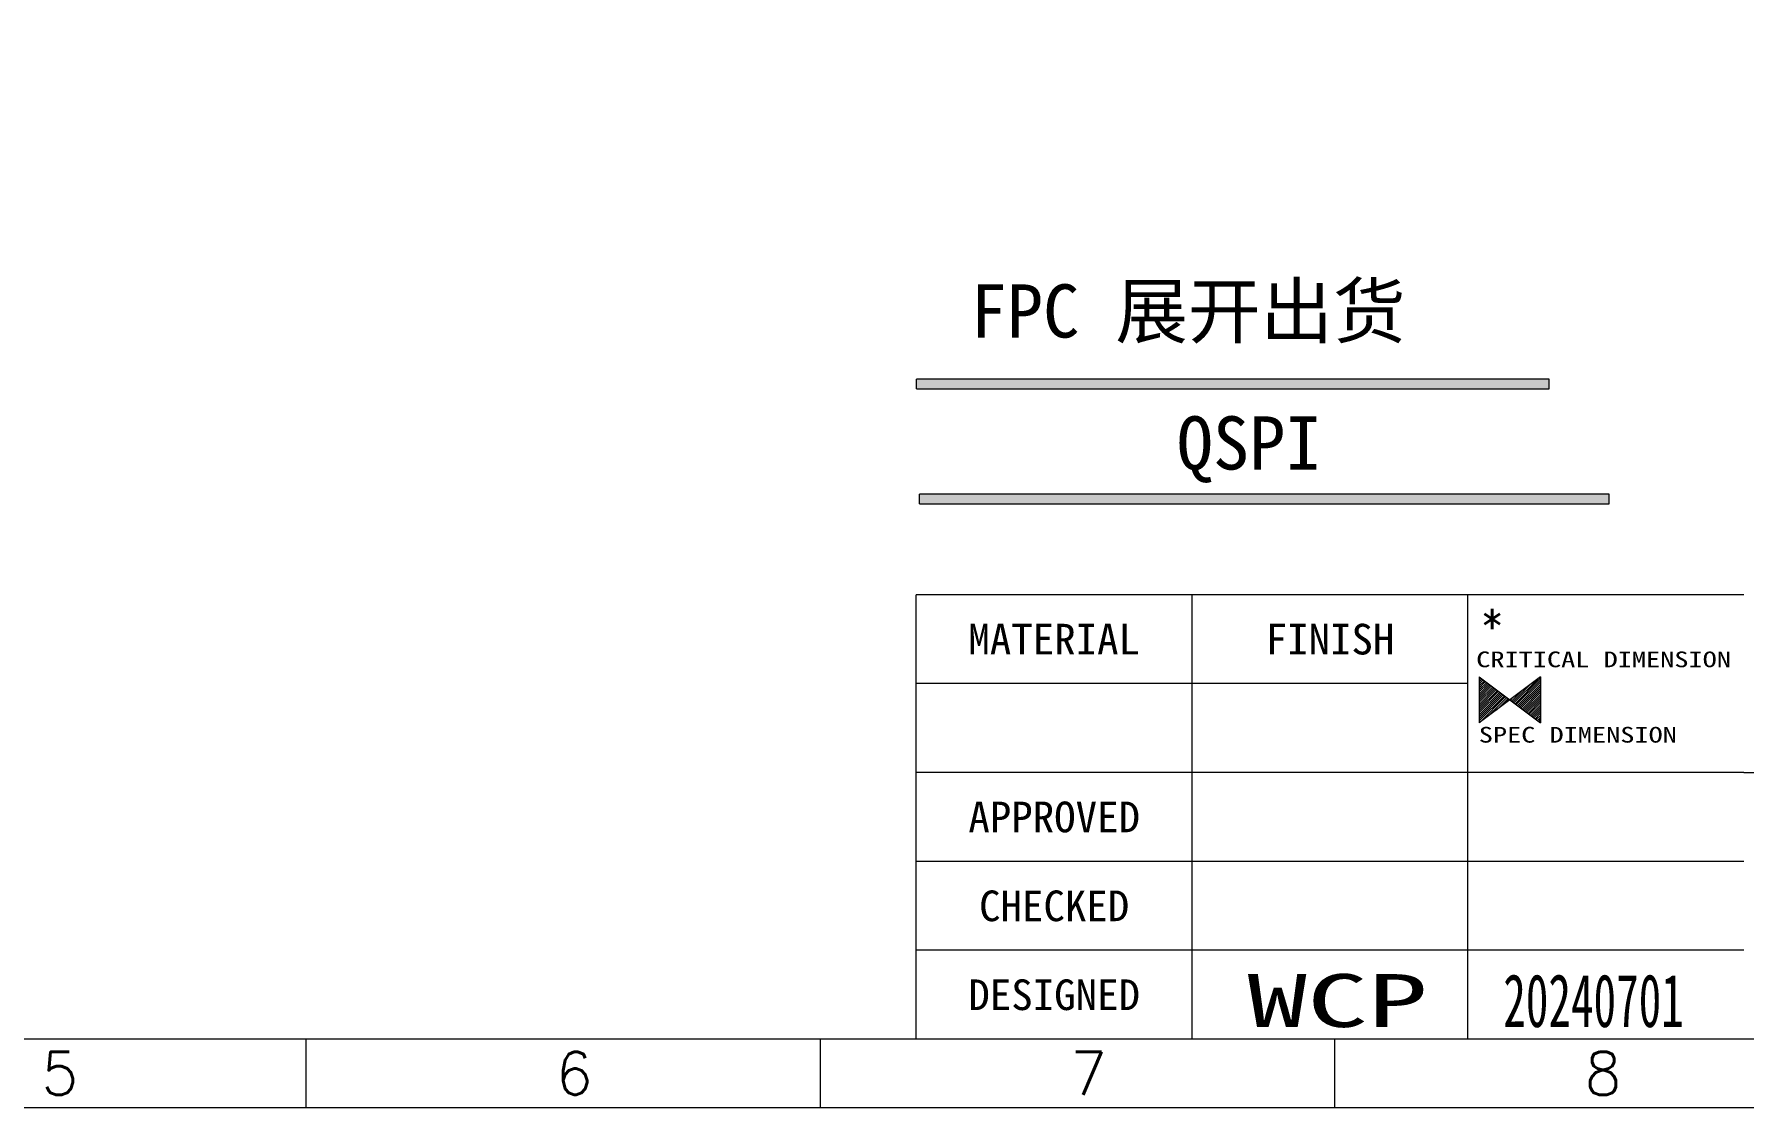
# Model space of a CAD drawing. Header units: millimetres. Extents: x 1167 to 2098, y -78 to 499.
# Drawn here: x 1657.1 to 1743.9, y 175.3 to 229.7 of the extents above; entities that cross this region are included whole.
import ezdxf
from ezdxf.enums import TextEntityAlignment as Align

# ---------------------------------------------------------------- set-up
doc = ezdxf.new("R2010")
doc.units = ezdxf.units.MM
doc.layers.add('图框', color=7, linetype='Continuous', lineweight=5)
doc.styles.get("Standard").update_dxf_attribs({"font": 'txt', "bigfont": 'gbcbig.shx'})
doc.styles.add('TEXTSTYLE_0', font='txt', dxfattribs={"width": 0.8})
doc.styles.add('宋', font='', dxfattribs={"height": 2})
doc.styles.get('宋').set_extended_font_data('SimSun')

msp = doc.modelspace()

# ---------------------------------------------------------------- hatches: boundary and pattern name
at = {"layer": '图框', "lineweight": 5}
h = msp.add_hatch(color=3, dxfattribs=at)
h.dxf.hatch_style = 1
h.paths.add_polyline_path([(1733.9972, 211.7401), (1733.9972, 212.2401), (1701.8683, 212.2401), (1701.8683, 211.7401)])
h = msp.add_hatch(color=3, dxfattribs=at)
h.dxf.hatch_style = 1
h.paths.add_polyline_path([(1737.0294, 205.9007), (1737.0294, 206.4007), (1702.0337, 206.4007), (1702.0337, 205.9007)])

# ---------------------------------------------------------------- linework, layer by layer
at = {"layer": '图框', "color": 3, "lineweight": 5}
for p, q in [((1733.9972, 212.2401), (1701.8683, 212.2401)), ((1701.8683, 211.7401), (1701.8683, 212.2401)), ((1733.9972, 211.7401), (1733.9972, 212.2401)), ((1701.8683, 211.7401), (1733.9972, 211.7401)), ((1737.0294, 206.4007), (1702.0337, 206.4007)), ((1702.0337, 205.9007), (1702.0337, 206.4007)), ((1702.0337, 205.9007), (1737.0294, 205.9007)), ((1737.0294, 205.9007), (1737.0294, 206.4007))]:
    msp.add_line(p, q, dxfattribs=at)
at = {"layer": '图框', "linetype": 'Continuous', "lineweight": 5}
for p, q in [((1743.8694, 201.2941), (1701.8603, 201.2941)), ((1701.8603, 178.7336), (1701.8603, 201.2941)), ((1715.8634, 178.7336), (1715.8634, 201.2941)), ((1729.8664, 178.7336), (1729.8664, 201.2941)), ((1729.8664, 196.782), (1701.8603, 196.782)), ((1743.8694, 192.2699), (1701.8603, 192.2699)), ((1743.8694, 192.2699), (1801.4374, 192.2699)), ((1743.8694, 187.7578), (1701.8603, 187.7578)), ((1743.8694, 183.2457), (1701.8603, 183.2457))]:
    msp.add_line(p, q, dxfattribs=at)
at = {"layer": '图框', "color": 1, "linetype": 'Continuous'}
for p, q in [((1730.4425, 197.1244), (1731.9984, 195.9575)), ((1730.4425, 197.1244), (1730.4425, 194.7906)), ((1730.4425, 197.0889), (1730.4628, 197.1092)), ((1730.4425, 196.9841), (1730.5227, 197.0643)), ((1730.4425, 196.8793), (1730.5825, 197.0193)), ((1733.5543, 197.1244), (1731.9984, 195.9575)), ((1732.1993, 195.8068), (1733.4052, 197.0126)), ((1732.2592, 195.7618), (1733.5543, 197.0569)), ((1733.5543, 197.1244), (1733.5543, 194.7906)), ((1730.4425, 196.7745), (1730.6424, 196.9744)), ((1730.4425, 196.6697), (1730.7023, 196.9295)), ((1730.4425, 196.5649), (1730.7622, 196.8846)), ((1730.4425, 196.4601), (1730.8221, 196.8397)), ((1730.4425, 196.3553), (1730.882, 196.7948)), ((1730.4425, 196.2505), (1730.9418, 196.7499)), ((1730.4425, 196.1457), (1731.0017, 196.705)), ((1730.4425, 196.0409), (1731.0616, 196.6601)), ((1730.4425, 195.9362), (1731.1215, 196.6152)), ((1730.4425, 195.8314), (1731.1814, 196.5702)), ((1730.4425, 195.7266), (1731.2412, 196.5253)), ((1730.4425, 195.6218), (1731.3011, 196.4804)), ((1730.4425, 195.517), (1731.361, 196.4355)), ((1730.4425, 195.4122), (1731.4209, 196.3906)), ((1730.4425, 195.3074), (1731.4808, 196.3457)), ((1730.4425, 195.2026), (1731.5406, 196.3008)), ((1730.4425, 195.0978), (1731.6005, 196.2559)), ((1730.4425, 194.993), (1731.6604, 196.211)), ((1730.4425, 194.8882), (1731.7203, 196.166)), ((1732.0796, 195.8966), (1732.5668, 196.3838)), ((1732.1395, 195.8517), (1732.986, 196.6982)), ((1732.3191, 195.7169), (1733.5543, 196.9521)), ((1732.379, 195.672), (1733.5543, 196.8473)), ((1732.4389, 195.6271), (1733.5543, 196.7425)), ((1732.4987, 195.5822), (1733.5543, 196.6377)), ((1732.5586, 195.5373), (1733.5543, 196.5329)), ((1732.6185, 195.4924), (1733.5543, 196.4281)), ((1732.6784, 195.4475), (1733.5543, 196.3233)), ((1732.7383, 195.4026), (1733.5543, 196.2185)), ((1731.9984, 195.9575), (1730.4425, 194.7906)), ((1730.471, 194.812), (1731.7802, 196.1211)), ((1730.8902, 195.1263), (1731.8401, 196.0762)), ((1731.3093, 195.4407), (1731.8999, 196.0313)), ((1731.7285, 195.7551), (1731.9598, 195.9864)), ((1731.9984, 195.9575), (1733.5543, 194.7906)), ((1732.0197, 195.9415), (1732.1477, 196.0695)), ((1732.7982, 195.3576), (1733.5543, 196.1138)), ((1732.858, 195.3127), (1733.5543, 196.009)), ((1732.9179, 195.2678), (1733.5543, 195.9042)), ((1732.9778, 195.2229), (1733.5543, 195.7994)), ((1733.0377, 195.178), (1733.5543, 195.6946)), ((1733.0976, 195.1331), (1733.5543, 195.5898)), ((1733.1574, 195.0882), (1733.5543, 195.485)), ((1733.2173, 195.0433), (1733.5543, 195.3802)), ((1733.2772, 194.9984), (1733.5543, 195.2754)), ((1733.3371, 194.9534), (1733.5543, 195.1706)), ((1733.397, 194.9085), (1733.5543, 195.0658)), ((1733.4568, 194.8636), (1733.5543, 194.961)), ((1733.5167, 194.8187), (1733.5543, 194.8562))]:
    msp.add_line(p, q, dxfattribs=at)
at = {"layer": '图框', "color": 7, "linetype": 'ByBlock', "lineweight": 5, "ltscale": 0.55}
for p, q in [((1801.4374, 178.7336), (1540.2982, 178.7336)), ((1670.8678, 178.7336), (1670.8678, 175.2513)), ((1670.8678, 178.7336), (1670.8678, 175.2513)), ((1696.9817, 178.7336), (1696.9817, 175.2513)), ((1723.0956, 178.7336), (1723.0956, 175.2513))]:
    msp.add_line(p, q, dxfattribs=at)
msp.add_lwpolyline([(1536.8158, 365.0397), (1804.9197, 365.0397), (1804.9197, 175.2513), (1536.8158, 175.2513)], close=True, dxfattribs=at)

# ---------------------------------------------------------------- texts
at = {"layer": '图框', "linetype": 'Continuous', "lineweight": 5}
for s, height, style, width, p, p2 in [('MATERIAL', 1.55589, 'TEXTSTYLE_0', 0.763636, (1704.5053, 198.2601), (1713.2183, 198.2601)), ('FINISH', 1.55589, 'TEXTSTYLE_0', 0.84, (1719.5975, 198.2601), (1726.1322, 198.2601)), ('CRITICAL DIMENSION', 0.798172, 'TEXTSTYLE_0', 0.991837, (1730.2865, 197.6117), (1743.2169, 197.6117)), ('SPEC DIMENSION', 0.798172, 'TEXTSTYLE_0', 0.969231, (1730.4155, 193.7857), (1740.4724, 193.7857)), ('APPROVED', 1.55589, 'TEXTSTYLE_0', 0.7, (1704.5053, 189.2359), (1713.2183, 189.2359)), ('CHECKED', 1.55589, 'TEXTSTYLE_0', 0.735, (1705.0499, 184.7238), (1712.6738, 184.7238)), ('DESIGNED', 1.55589, 'TEXTSTYLE_0', 0.763636, (1704.5053, 180.2117), (1713.2183, 180.2117)), ('WCP', 2.688, '宋', 1.589353, (1718.6574, 179.3514), (1727.8223, 179.3514)), ('20240701', 2.688, '宋', 0.596007, (1731.6581, 179.3514), (1740.823, 179.3514))]:
    msp.add_text(s, height=height, dxfattribs=dict(at, style=style, width=width)).set_placement(p, p2, align=Align.FIT)
at = {"layer": '图框', "color": 1, "lineweight": 5, "char_height": 2.700215, "attachment_point": 1}
for s, insert, width in [('{\\fSimSun|b0|i0|c134|p2; FPC 展开出货}', (1702.7875, 217.0462), 68.680505), ('{\\fSimSun|b0|i0|c134|p54;QSPI}', (1715.086, 210.3474), 27.185504)]:
    msp.add_mtext(s, dxfattribs=dict(at, insert=insert, width=width))
at = {"layer": '图框', "color": 1, "linetype": 'Continuous', "lineweight": 5, "insert": (1730.4716, 200.5816), "char_height": 1.8162, "width": 2.745676, "attachment_point": 1}
msp.add_mtext('*', dxfattribs=at)
at = {"layer": '图框', "color": 7, "linetype": 'ByBlock', "lineweight": 5, "ltscale": 0.55, "char_height": 2.1765, "width": 3.704892, "attachment_point": 7}
for s, insert in [('5', (1657.4526, 175.9071)), ('6', (1683.5665, 175.9071)), ('7', (1709.6804, 175.9071)), ('8', (1735.7943, 175.9071))]:
    msp.add_mtext(s, dxfattribs=dict(at, insert=insert))

doc.saveas('drawing.dxf')
